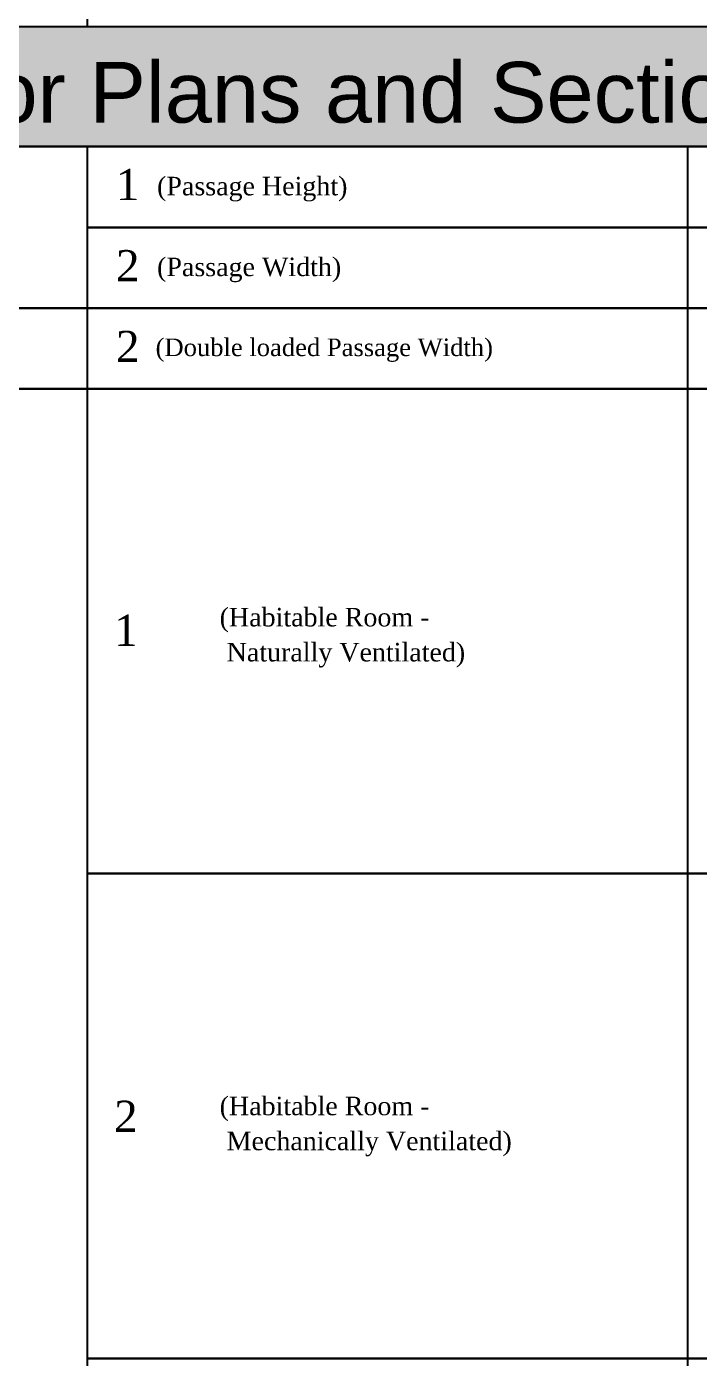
# Model space of a CAD drawing. Header units: millimetres. Extents: x -9481 to -9286, y 28723 to 28853.
# Drawn here: x -9462.12 to -9457.79, y 28762.42 to 28771.01 of the extents above; entities that cross this region are included whole.
import ezdxf

# ---------------------------------------------------------------- set-up
doc = ezdxf.new("R2010")
doc.units = ezdxf.units.MM
doc.linetypes.add('CONTINULUS', pattern=[0])
doc.layers.add('BLK_1_PLANTATION_GREENSTRIP', color=7, linetype='Continuous')
doc.layers.add('HATCH', color=7, linetype='Continuous')
doc.styles.add('MtXpl_Georgia', font='georgiab.ttf')
doc.styles.get("Standard").update_dxf_attribs({"font": 'arial.ttf', "height": 0.25})

# ---------------------------------------------------------------- blocks, each defined once
blk = doc.blocks.new('H3')
at = {"layer": 'HATCH', "linetype": 'CONTINULUS', "ltscale": 0.05}
h = blk.add_hatch(color=241, dxfattribs=at)
h.dxf.hatch_style = 1
h.paths.add_polyline_path([(-9435.4551, 28800.3378), (-9435.4551, 28799.5645), (-9396.4272, 28799.5645), (-9396.4272, 28800.3378)])
blk.add_lwpolyline([(-9435.4551, 28800.3378), (-9396.4272, 28800.3378), (-9396.4272, 28799.5645), (-9435.4551, 28799.5645), (-9435.4551, 28800.3378)], close=True)
at = {"color": 18, "insert": (-9423.7815, 28800.1103), "char_height": 0.391178, "attachment_point": 1}
blk.add_mtext_dynamic_manual_height_columns('Layers to be drawn on the Floor Plans and Sectional Elevations', width=16.982193, gutter_width=1.633, heights=[0], dxfattribs=at)

msp = doc.modelspace()

# ---------------------------------------------------------------- linework, layer by layer
for p, q in [((-9461.7318, 28771.5281), (-9461.7318, 28771.006)), ((-9461.7318, 28770.2342), (-9461.7318, 28769.7121)), ((-9457.8622, 28770.2342), (-9457.8622, 28769.7136)), ((-9461.7318, 28769.7136), (-9461.7318, 28769.1914)), ((-9457.8622, 28769.7136), (-9457.8622, 28769.1929)), ((-9461.7318, 28769.1929), (-9461.7318, 28768.6708)), ((-9457.8622, 28769.1929), (-9457.8622, 28768.6723)), ((-9461.7318, 28768.6723), (-9461.7318, 28765.5484)), ((-9457.8622, 28768.6723), (-9457.8622, 28768.1516)), ((-9457.8622, 28768.1516), (-9457.8622, 28767.631)), ((-9457.8622, 28767.631), (-9457.8622, 28767.1103)), ((-9457.8622, 28767.1103), (-9457.8622, 28766.5897)), ((-9457.8622, 28766.5897), (-9457.8622, 28766.0691)), ((-9457.8622, 28766.0691), (-9457.8622, 28765.5484)), ((-9461.7318, 28765.5484), (-9461.7318, 28762.4245)), ((-9457.8622, 28765.5484), (-9457.8622, 28765.0278)), ((-9457.8622, 28765.0278), (-9457.8622, 28764.5071)), ((-9457.8622, 28764.5071), (-9457.8622, 28763.9865)), ((-9457.8622, 28763.9865), (-9457.8622, 28763.4658)), ((-9457.8622, 28763.4658), (-9457.8622, 28762.9452)), ((-9457.8622, 28762.9452), (-9457.8622, 28762.4245)), ((-9461.7318, 28762.4245), (-9461.7318, 28761.9024)), ((-9457.8622, 28762.4245), (-9457.8622, 28761.9039))]:
    msp.add_line(p, q)
for points in [[(-9481.2579, 28769.7136), (-9481.2579, 28770.2342), (-9442.23, 28770.2342), (-9442.23, 28769.7136)], [(-9461.7318, 28769.7136), (-9455.6016, 28769.7136)], [(-9455.6016, 28769.7136), (-9461.7318, 28769.7136)], [(-9442.23, 28769.1929), (-9442.23, 28768.6723), (-9481.2579, 28768.6723), (-9481.2579, 28769.1929), (-9481.2579, 28769.1929)], [(-9470.8642, 28769.1929), (-9455.6016, 28769.1929)], [(-9455.6016, 28769.1929), (-9470.8642, 28769.1929)], [(-9481.2579, 28768.1516), (-9481.2579, 28768.6723), (-9442.23, 28768.6723), (-9442.23, 28768.1516)], [(-9442.23, 28768.1516), (-9442.23, 28765.5484), (-9461.7318, 28765.5484)], [(-9461.7318, 28765.5484), (-9442.23, 28765.5484), (-9442.23, 28765.0278)], [(-9442.23, 28765.0278), (-9442.23, 28762.4245), (-9461.7318, 28762.4245)], [(-9461.7318, 28762.4245), (-9442.23, 28762.4245), (-9442.23, 28761.9039), (-9461.7318, 28761.9039)]]:
    msp.add_lwpolyline(points)

# ---------------------------------------------------------------- block references
at = {"layer": 'BLK_1_PLANTATION_GREENSTRIP', "linetype": 'CONTINULUS'}
msp.add_blockref('H3', (-45.8028, -29.3303), dxfattribs=at)

# ---------------------------------------------------------------- texts
at = {"linetype": 'CONTINULUS', "style": 'MtXpl_Georgia'}
for s, height, p in [('1', 0.2012, (-9461.5473, 28769.8891)), ('(Passage Height)', 0.119406, (-9461.2813, 28769.9201)), ('2', 0.2012, (-9461.5463, 28769.3662)), ('(Passage Width)', 0.119406, (-9461.2813, 28769.3994)), ('2', 0.2012, (-9461.5463, 28768.8456)), ('(Double loaded Passage Width)', 0.113436, (-9461.2907, 28768.884)), ('(Habitable Room -', 0.119406, (-9460.8778, 28767.1418)), ('1', 0.2012, (-9461.5584, 28767.0162)), (' Naturally Ventilated)', 0.119406, (-9460.8778, 28766.9162)), ('2', 0.2012, (-9461.5584, 28763.8841)), ('(Habitable Room -', 0.119406, (-9460.8778, 28763.9915)), (' Mechanically Ventilated)', 0.119406, (-9460.8778, 28763.7659))]:
    msp.add_text(s, height=height, dxfattribs=at).set_placement(p)

doc.saveas('drawing.dxf')
